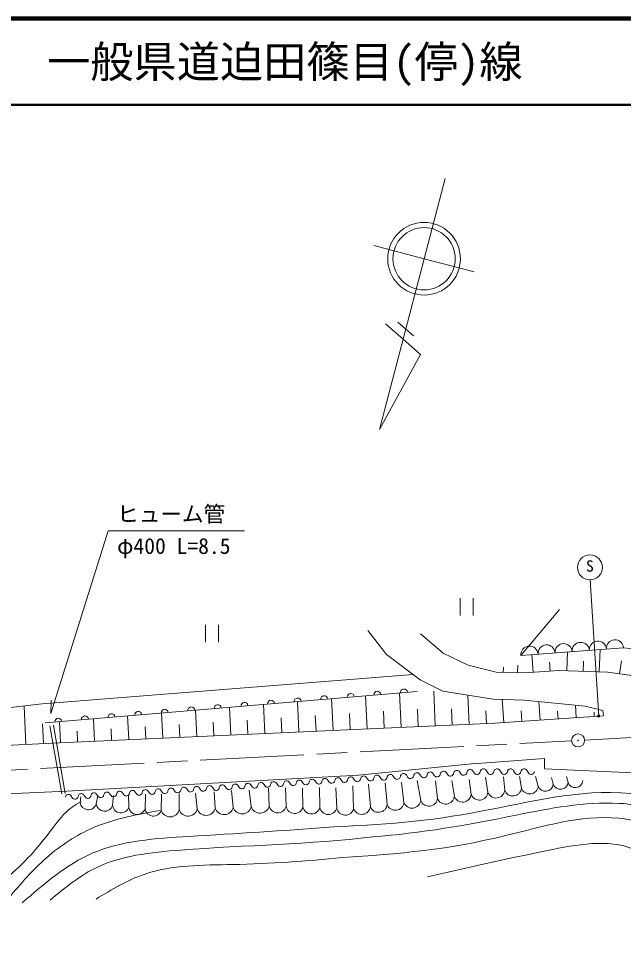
# Model space of a CAD drawing. Units: millimetres, scale not verified. Extents: x 40000 to 680000, y 20000 to 380000.
# Drawn here: x 213436 to 283399, y 273157 to 380000 of the extents above; entities that cross this region are included whole.
import ezdxf
from ezdxf.enums import TextEntityAlignment as Align

# ---------------------------------------------------------------- set-up
doc = ezdxf.new("R2010")
doc.units = ezdxf.units.MM
doc.header["$LTSCALE"] = 1000
doc.linetypes.add('CHAIN', pattern=[18.5, 12, -1.5, 3.5, -1.5])
for name, color, linetype, lineweight in [('M-BGD', 7, 'Continuous', 13), ('M-BMK', 2, 'CHAIN', 13), ('M-BMK-SRVR', 3, 'Continuous', 13), ('M-STR-HTXT', 7, 'Continuous', 13), ('M-STR-STRC', 7, 'Continuous', 13), ('M-TTL', 2, 'Continuous', 140), ('M-TTL-LINE', 7, 'Continuous', 50)]:
    doc.layers.add(name, color=color, linetype=linetype, lineweight=lineweight)
doc.layers.add('M-TTL-TXT', color=7, linetype='Continuous')
doc.styles.add('ＭＳ ゴシック', font='')
doc.styles.get('ＭＳ ゴシック').set_extended_font_data('MS Gothic')

msp = doc.modelspace()

# ---------------------------------------------------------------- linework, layer by layer
at = {"layer": 'M-BGD'}
for p, q in [((264496, 312984), (264496, 310984)), ((266016, 310984), (266016, 312984)), ((275993, 311675), (271537, 306361)), ((235051, 309879), (235051, 307879)), ((236571, 307879), (236571, 309879)), ((276841, 304570), (276916, 306761)), ((280596, 304440), (280686, 307041)), ((272958, 304392), (272811, 306455)), ((278718, 304505), (278760, 305703)), ((282953, 304222), (283151, 305731)), ((269489, 304396), (269507, 304991)), ((271147, 304347), (271173, 305240)), ((274920, 304532), (274847, 305567)), ((216170, 300744), (259059, 304153)), ((259867, 303539), (262521, 302233)), ((216511, 298565), (259545, 302199)), ((249812, 297676), (249646, 301363)), ((253751, 297853), (253578, 301695)), ((257689, 298030), (257510, 302027)), ((261628, 298206), (261448, 302221)), ((262521, 302233), (268338, 301290)), ((265567, 298383), (265415, 301764)), ((214300, 296066), (214077, 300500)), ((237996, 297146), (237851, 300367)), ((241934, 297323), (241783, 300699)), ((245873, 297499), (245715, 301031)), ((268338, 301290), (271914, 301169)), ((269567, 298588), (269384, 301255)), ((271914, 301169), (278954, 300497)), ((273749, 298875), (273603, 301008)), ((277931, 299162), (277832, 300604)), ((278954, 300497), (280994, 299985)), ((226179, 296616), (226056, 299371)), ((230118, 296792), (229988, 299703)), ((234057, 296969), (233919, 300035)), ((247843, 297588), (247762, 299393)), ((251781, 297765), (251697, 299647)), ((255720, 297941), (255632, 299901)), ((259659, 298118), (259567, 300156)), ((263598, 298295), (263512, 300190)), ((267536, 298472), (267470, 299956)), ((268521, 298516), (281068, 299377)), ((271658, 298731), (271574, 299957)), ((275840, 299018), (275779, 299912)), ((280022, 299305), (279990, 299775)), ((280994, 299985), (281068, 299377)), ((216312, 296167), (216197, 298451)), ((218437, 290336), (217077, 298211)), ((268521, 298516), (217317, 296218)), ((218832, 290404), (217471, 298279)), ((218302, 296262), (218192, 298707)), ((222241, 296439), (222124, 299039)), ((228149, 296704), (228085, 298121)), ((232088, 296881), (232021, 298375)), ((236026, 297058), (235956, 298629)), ((239965, 297234), (239891, 298884)), ((243904, 297411), (243826, 299138)), ((220271, 296351), (220215, 297612)), ((224210, 296527), (224150, 297866)), ((259952, 289585), (259555, 291877)), ((261894, 289821), (261673, 291837)), ((263836, 290057), (263552, 291877)), ((265777, 290293), (265550, 291997)), ((267719, 290529), (267429, 292277)), ((269661, 290765), (269507, 292317)), ((271603, 291002), (271386, 292357)), ((273545, 291238), (273224, 292357)), ((275263, 291451), (275063, 292237)), ((276982, 291664), (276821, 292357)), ((238270, 288786), (238076, 290718)), ((240352, 288873), (240114, 290758)), ((242433, 288960), (242352, 290998)), ((244383, 288896), (244310, 291038)), ((246334, 288832), (246269, 290998)), ((248284, 288768), (248227, 291078)), ((250234, 288704), (250146, 291038)), ((252185, 288640), (252104, 291278)), ((254127, 288876), (253903, 291478)), ((256068, 289112), (255821, 291637)), ((258010, 289348), (257717, 291677)), ((220554, 289359), (220650, 289999)), ((222432, 289175), (222608, 290119)), ((224310, 288992), (224407, 290159)), ((226189, 288808), (226165, 290239)), ((228067, 288624), (228124, 290318)), ((229946, 288440), (229962, 290318)), ((232027, 288527), (232000, 290358)), ((234108, 288613), (233919, 290438)), ((236189, 288700), (236077, 290598))]:
    msp.add_line(p, q, dxfattribs=at)
for points in [[(259867, 303539), (256003, 306478), (253848, 309240)], [(291538, 300300), (287015, 302881), (284372, 304037), (281535, 304408), (275902, 304602), (271976, 304323), (268660, 304420), (265449, 305219), (262548, 306629), (259920, 308833)], [(271537, 306361), (283399, 307243), (284859, 307070), (286439, 306260)], [(169503, 296728), (184484, 297047), (216170, 300744)], [(217317, 296218), (183126, 294497), (159645, 293285), (131647, 291883), (113350, 290544), (102894, 289651), (99069, 288886), (95626, 287675), (90526, 284678), (79810, 277830)], [(82748, 273157), (94114, 280275), (98268, 282525), (102192, 283449), (107443, 284257), (118118, 285237), (127177, 285757), (140724, 286622), (160747, 287949), (180303, 288930), (219016, 290662), (252767, 292508), (266586, 293878)], [(266523, 293874), (274255, 294436), (274250, 293226), (284539, 292794), (286578, 293416), (288174, 293552)], [(259136, 292450), (259161, 292544), (259217, 292640), (259275, 292706), (259335, 292740), (259425, 292776), (259548, 292784), (259643, 292759), (259706, 292732), (259771, 292674), (259838, 292585), (260007, 292348), (260105, 292262), (260168, 292235), (260263, 292210), (260355, 292215), (260476, 292253), (260565, 292320), (260622, 292386), (260650, 292449), (260675, 292543)], [(260675, 292543), (260700, 292637), (260756, 292734), (260814, 292799), (260873, 292833), (260964, 292870), (261087, 292877), (261181, 292852), (261244, 292825), (261310, 292767), (261377, 292679), (261546, 292442), (261643, 292355), (261707, 292328), (261801, 292303), (261893, 292308), (262015, 292347), (262103, 292414), (262161, 292479), (262188, 292542), (262213, 292637)], [(262213, 292637), (262238, 292731), (262294, 292827), (262352, 292892), (262412, 292927), (262502, 292963), (262625, 292970), (262719, 292945), (262783, 292918), (262848, 292860), (262915, 292772), (263084, 292535), (263182, 292448), (263245, 292421), (263339, 292396), (263432, 292402), (263553, 292440), (263642, 292507), (263699, 292572), (263726, 292636), (263752, 292730)], [(263752, 292730), (263777, 292824), (263833, 292920), (263890, 292985), (263950, 293020), (264041, 293056), (264164, 293064), (264258, 293038), (264321, 293011), (264386, 292954), (264454, 292865), (264622, 292628), (264720, 292541), (264784, 292514), (264878, 292489), (264970, 292495), (265091, 292533), (265180, 292600), (265238, 292666), (265265, 292729), (265290, 292823)], [(265290, 292823), (265315, 292917), (265371, 293013), (265429, 293079), (265489, 293113), (265579, 293149), (265702, 293157), (265796, 293132), (265860, 293105), (265925, 293047), (265992, 292958), (266161, 292721), (266259, 292635), (266322, 292608), (266416, 292583), (266509, 292588), (266630, 292626), (266718, 292694), (266776, 292759), (266803, 292822), (266828, 292916)], [(266828, 292916), (266860, 293010), (266923, 293105), (266985, 293167), (267048, 293199), (267142, 293230), (267268, 293230), (267362, 293199), (267425, 293167), (267487, 293105), (267550, 293010), (267707, 292759), (267801, 292665), (267864, 292634), (267958, 292603), (268052, 292603), (268177, 292634), (268272, 292697), (268334, 292759), (268366, 292822), (268397, 292916)], [(268397, 292916), (268428, 293010), (268491, 293105), (268554, 293167), (268617, 293199), (268711, 293230), (268836, 293230), (268931, 293199), (268993, 293167), (269056, 293105), (269119, 293010), (269276, 292759), (269370, 292665), (269433, 292634), (269527, 292603), (269621, 292603), (269746, 292634), (269840, 292697), (269903, 292759), (269935, 292822), (269966, 292916)], [(269966, 292916), (269997, 293010), (270060, 293105), (270123, 293167), (270186, 293199), (270280, 293230), (270405, 293230), (270499, 293199), (270562, 293167), (270625, 293105), (270688, 293010), (270844, 292759), (270939, 292665), (271001, 292634), (271095, 292603), (271189, 292603), (271315, 292634), (271409, 292697), (271472, 292759), (271503, 292822), (271535, 292916)], [(271535, 292916), (271566, 293010), (271629, 293105), (271691, 293167), (271754, 293199), (271848, 293230), (271974, 293230), (272068, 293199), (272131, 293167), (272193, 293105), (272256, 293010), (272413, 292759), (272507, 292665), (272570, 292634), (272664, 292603), (272758, 292603), (272884, 292634), (272978, 292697), (273041, 292759), (273072, 292822), (273103, 292916)], [(242595, 291432), (242619, 291523), (242673, 291616), (242728, 291679), (242786, 291712), (242873, 291748), (242992, 291755), (243083, 291731), (243144, 291705), (243207, 291649), (243272, 291564), (243435, 291336), (243529, 291252), (243591, 291226), (243681, 291202), (243770, 291207), (243887, 291244), (243973, 291309), (244028, 291372), (244054, 291434), (244079, 291524)], [(244079, 291524), (244103, 291615), (244156, 291708), (244212, 291771), (244270, 291804), (244357, 291840), (244476, 291847), (244566, 291823), (244628, 291797), (244691, 291741), (244756, 291656), (244919, 291428), (245013, 291344), (245075, 291318), (245165, 291294), (245254, 291299), (245371, 291337), (245457, 291401), (245512, 291464), (245538, 291526), (245563, 291617)], [(245563, 291617), (245587, 291707), (245641, 291800), (245696, 291863), (245754, 291897), (245841, 291932), (245960, 291939), (246051, 291915), (246112, 291889), (246175, 291833), (246240, 291748), (246403, 291520), (246497, 291436), (246559, 291410), (246649, 291386), (246739, 291392), (246855, 291429), (246941, 291494), (246996, 291557), (247022, 291618), (247047, 291709)], [(247047, 291709), (247071, 291800), (247125, 291892), (247180, 291955), (247238, 291989), (247325, 292024), (247444, 292031), (247535, 292007), (247596, 291981), (247659, 291925), (247724, 291840), (247887, 291612), (247981, 291528), (248043, 291502), (248133, 291478), (248222, 291484), (248339, 291521), (248425, 291586), (248480, 291649), (248506, 291710), (248531, 291801)], [(248531, 291801), (248555, 291892), (248609, 291984), (248664, 292047), (248722, 292081), (248809, 292116), (248928, 292123), (249019, 292099), (249080, 292073), (249143, 292018), (249208, 291932), (249371, 291704), (249465, 291620), (249527, 291594), (249617, 291570), (249707, 291576), (249823, 291613), (249909, 291678), (249964, 291741), (249990, 291802), (250015, 291893)], [(250015, 291893), (250039, 291984), (250093, 292076), (250148, 292139), (250206, 292173), (250293, 292208), (250412, 292215), (250503, 292191), (250564, 292165), (250627, 292110), (250692, 292024), (250855, 291796), (250949, 291712), (251011, 291686), (251102, 291662), (251191, 291668), (251307, 291705), (251393, 291770), (251448, 291833), (251474, 291894), (251499, 291985)], [(251499, 291985), (251523, 292076), (251577, 292169), (251632, 292232), (251690, 292265), (251777, 292300), (251896, 292308), (251987, 292283), (252048, 292257), (252111, 292202), (252176, 292116), (252339, 291888), (252433, 291805), (252495, 291779), (252585, 291754), (252675, 291760), (252791, 291797), (252877, 291862), (252932, 291925), (252958, 291986), (252983, 292077)], [(252983, 292077), (253008, 292171), (253064, 292267), (253122, 292332), (253181, 292367), (253272, 292403), (253395, 292411), (253489, 292386), (253552, 292359), (253618, 292301), (253685, 292212), (253853, 291975), (253951, 291889), (254015, 291862), (254109, 291836), (254201, 291842), (254322, 291880), (254411, 291947), (254469, 292013), (254496, 292076), (254521, 292170)], [(254521, 292170), (254546, 292264), (254602, 292360), (254660, 292426), (254720, 292460), (254810, 292497), (254933, 292504), (255027, 292479), (255091, 292452), (255156, 292394), (255223, 292305), (255392, 292069), (255490, 291982), (255553, 291955), (255647, 291930), (255740, 291935), (255861, 291974), (255949, 292041), (256007, 292106), (256034, 292169), (256059, 292264)], [(256059, 292264), (256085, 292358), (256141, 292454), (256198, 292519), (256258, 292554), (256348, 292590), (256472, 292597), (256566, 292572), (256629, 292545), (256694, 292487), (256762, 292399), (256930, 292162), (257028, 292075), (257092, 292048), (257186, 292023), (257278, 292029), (257399, 292067), (257488, 292134), (257546, 292199), (257573, 292263), (257598, 292357)], [(257598, 292357), (257623, 292451), (257679, 292547), (257737, 292612), (257796, 292647), (257887, 292683), (258010, 292691), (258104, 292665), (258168, 292638), (258233, 292581), (258300, 292492), (258469, 292255), (258567, 292168), (258630, 292141), (258724, 292116), (258816, 292122), (258938, 292160), (259026, 292227), (259084, 292292), (259111, 292356), (259136, 292450)], [(224786, 290327), (224811, 290418), (224864, 290511), (224920, 290574), (224978, 290607), (225065, 290642), (225184, 290650), (225274, 290626), (225336, 290600), (225399, 290544), (225464, 290459), (225627, 290230), (225721, 290147), (225782, 290121), (225873, 290097), (225962, 290102), (226079, 290139), (226165, 290204), (226220, 290267), (226246, 290328), (226270, 290419)], [(226270, 290419), (226295, 290510), (226348, 290603), (226404, 290666), (226462, 290699), (226549, 290734), (226667, 290742), (226758, 290718), (226820, 290692), (226883, 290636), (226947, 290551), (227111, 290322), (227205, 290239), (227266, 290213), (227357, 290189), (227446, 290194), (227563, 290231), (227649, 290296), (227704, 290359), (227730, 290420), (227754, 290511)], [(227754, 290511), (227779, 290602), (227832, 290695), (227888, 290758), (227946, 290791), (228033, 290827), (228152, 290834), (228242, 290810), (228304, 290784), (228367, 290728), (228432, 290643), (228595, 290415), (228689, 290331), (228750, 290305), (228841, 290281), (228930, 290286), (229047, 290323), (229133, 290388), (229188, 290451), (229214, 290513), (229238, 290603)], [(229238, 290603), (229263, 290694), (229316, 290787), (229372, 290850), (229430, 290883), (229517, 290919), (229636, 290926), (229726, 290902), (229788, 290876), (229851, 290820), (229916, 290735), (230079, 290507), (230173, 290423), (230234, 290397), (230325, 290373), (230414, 290378), (230531, 290416), (230617, 290480), (230672, 290543), (230698, 290605), (230722, 290696)], [(230722, 290696), (230747, 290786), (230800, 290879), (230856, 290942), (230914, 290976), (231001, 291011), (231120, 291018), (231210, 290994), (231272, 290968), (231335, 290912), (231400, 290827), (231563, 290599), (231657, 290515), (231718, 290489), (231809, 290465), (231898, 290471), (232015, 290508), (232101, 290573), (232156, 290636), (232182, 290697), (232206, 290788)], [(232206, 290788), (232231, 290879), (232284, 290971), (232340, 291034), (232398, 291068), (232485, 291103), (232604, 291110), (232694, 291086), (232756, 291060), (232819, 291004), (232884, 290919), (233047, 290691), (233141, 290607), (233202, 290581), (233293, 290557), (233382, 290563), (233499, 290600), (233585, 290665), (233640, 290728), (233666, 290789), (233690, 290880)], [(233690, 290880), (233715, 290971), (233768, 291063), (233824, 291126), (233882, 291160), (233969, 291195), (234088, 291202), (234178, 291178), (234240, 291152), (234303, 291096), (234368, 291011), (234531, 290783), (234625, 290699), (234686, 290673), (234777, 290649), (234866, 290655), (234983, 290692), (235069, 290757), (235124, 290820), (235150, 290881), (235174, 290972)], [(235174, 290972), (235199, 291063), (235252, 291155), (235308, 291218), (235366, 291252), (235453, 291287), (235572, 291294), (235662, 291270), (235724, 291244), (235787, 291189), (235852, 291103), (236015, 290875), (236109, 290791), (236170, 290765), (236261, 290741), (236350, 290747), (236467, 290784), (236553, 290849), (236608, 290912), (236634, 290973), (236658, 291064)], [(236658, 291064), (236683, 291155), (236736, 291248), (236792, 291311), (236850, 291344), (236937, 291379), (237056, 291387), (237146, 291362), (237208, 291336), (237271, 291281), (237336, 291195), (237499, 290967), (237593, 290884), (237655, 290858), (237745, 290833), (237834, 290839), (237951, 290876), (238037, 290941), (238092, 291004), (238118, 291065), (238143, 291156)], [(238143, 291156), (238167, 291247), (238221, 291340), (238276, 291403), (238334, 291436), (238421, 291471), (238540, 291479), (238630, 291454), (238692, 291428), (238755, 291373), (238820, 291287), (238983, 291059), (239077, 290976), (239139, 290950), (239229, 290926), (239318, 290931), (239435, 290968), (239521, 291033), (239576, 291096), (239602, 291157), (239626, 291248)], [(239626, 291248), (239651, 291339), (239704, 291432), (239760, 291495), (239818, 291528), (239905, 291563), (240024, 291571), (240114, 291547), (240176, 291521), (240239, 291465), (240304, 291380), (240467, 291151), (240561, 291068), (240623, 291042), (240713, 291018), (240802, 291023), (240919, 291060), (241005, 291125), (241060, 291188), (241086, 291249), (241111, 291340)], [(241111, 291340), (241135, 291431), (241189, 291524), (241244, 291587), (241302, 291620), (241389, 291655), (241508, 291663), (241599, 291639), (241660, 291613), (241723, 291557), (241788, 291472), (241951, 291243), (242045, 291160), (242107, 291134), (242197, 291110), (242286, 291115), (242403, 291152), (242489, 291217), (242544, 291280), (242570, 291341), (242595, 291432)], [(218850, 289959), (218874, 290050), (218928, 290142), (218984, 290205), (219042, 290239), (219129, 290274), (219247, 290281), (219338, 290257), (219400, 290231), (219463, 290176), (219527, 290090), (219691, 289862), (219785, 289778), (219846, 289752), (219937, 289728), (220026, 289734), (220143, 289771), (220229, 289836), (220284, 289899), (220310, 289960), (220334, 290051)], [(220334, 290051), (220359, 290142), (220412, 290234), (220468, 290297), (220526, 290331), (220613, 290366), (220731, 290373), (220822, 290349), (220884, 290323), (220947, 290268), (221011, 290182), (221175, 289954), (221269, 289871), (221330, 289845), (221421, 289820), (221510, 289826), (221627, 289863), (221713, 289928), (221768, 289991), (221794, 290052), (221818, 290143)], [(221818, 290143), (221842, 290234), (221896, 290327), (221952, 290390), (222010, 290423), (222097, 290458), (222215, 290466), (222306, 290441), (222368, 290415), (222431, 290360), (222495, 290274), (222659, 290046), (222753, 289963), (222814, 289937), (222905, 289912), (222994, 289918), (223111, 289955), (223197, 290020), (223252, 290083), (223278, 290144), (223302, 290235)], [(223302, 290235), (223327, 290326), (223380, 290419), (223436, 290482), (223494, 290515), (223581, 290550), (223699, 290558), (223790, 290533), (223852, 290507), (223915, 290452), (223980, 290366), (224143, 290138), (224237, 290055), (224298, 290029), (224389, 290005), (224478, 290010), (224595, 290047), (224681, 290112), (224736, 290175), (224762, 290236), (224786, 290327)]]:
    msp.add_lwpolyline(points, dxfattribs=at)
for radius in [150, 90, 30]:
    msp.add_circle((280529, 299346), radius, dxfattribs=at)
for centre, radius, start, end in [((276479, 306728), 991, 4.25435, 184.25435), ((278456, 306875), 991, 4.25435, 184.25435), ((280433, 307022), 991, 4.25435, 184.25435), ((282410, 307169), 991, 4.25435, 184.25435), ((272525, 306434), 991, 4.25435, 184.25435), ((274502, 306581), 991, 4.25435, 184.25435), ((258008, 302069), 400, 4.82686, 184.82686), ((245713, 301031), 400, 4.82686, 184.82686), ((248787, 301291), 400, 4.82686, 184.82686), ((251860, 301550), 400, 4.82686, 184.82686), ((254934, 301810), 400, 4.82686, 184.82686), ((233417, 299993), 400, 4.82686, 184.82686), ((236491, 300252), 400, 4.82686, 184.82686), ((239565, 300512), 400, 4.82686, 184.82686), ((242639, 300772), 400, 4.82686, 184.82686), ((221122, 298955), 400, 4.82686, 184.82686), ((224196, 299214), 400, 4.82686, 184.82686), ((227270, 299474), 400, 4.82686, 184.82686), ((230343, 299733), 400, 4.82686, 184.82686), ((218048, 298695), 400, 4.82686, 184.82686), ((277817, 291964), 888, 199.75073, 354.38996), ((268664, 290866), 1002, 199.61496, 354.2542), ((270605, 291102), 1002, 199.61496, 354.2542), ((272547, 291338), 1002, 199.61496, 354.2542), ((274380, 291538), 888, 199.75073, 354.38996), ((276099, 291751), 888, 199.75073, 354.38996), ((258955, 289685), 1002, 199.61496, 354.2542), ((260896, 289921), 1002, 199.61496, 354.2542), ((262838, 290157), 1002, 199.61496, 354.2542), ((264780, 290393), 1002, 199.61496, 354.2542), ((266722, 290630), 1002, 199.61496, 354.2542), ((221513, 289479), 967, 187.09052, 341.72974), ((223392, 289295), 967, 187.09052, 341.72974), ((225270, 289111), 967, 187.09052, 341.72974), ((227149, 288927), 967, 187.09052, 341.72974), ((229027, 288743), 967, 187.09052, 341.72974), ((230975, 288761), 1078, 197.32408, 347.44129), ((233056, 288848), 1078, 197.32408, 347.44129), ((235137, 288934), 1078, 197.32408, 347.44129), ((237218, 289021), 1078, 197.32408, 347.44129), ((239300, 289107), 1078, 197.32408, 347.44129), ((241381, 289194), 1078, 197.32408, 347.44129), ((243415, 289147), 1000, 190.80252, 345.44174), ((245366, 289083), 1000, 190.80252, 345.44174), ((247316, 289019), 1000, 190.80252, 345.44174), ((249266, 288955), 1000, 190.80252, 345.44174), ((251217, 288891), 1000, 190.80252, 345.44174), ((253129, 288976), 1002, 199.61496, 354.2542), ((255071, 289213), 1002, 199.61496, 354.2542), ((257013, 289449), 1002, 199.61496, 354.2542)]:
    msp.add_arc(centre, radius, start, end, dxfattribs=at)
for points, knots in [([(213855, 277739), (216426, 279964), (218996, 282189), (221975, 283477), (225367, 284943), (229288, 285193), (233126, 285425), (238640, 285760), (243980, 286057), (249354, 286508), (255212, 286771), (261017, 287138), (266892, 288348), (272576, 289352), (278099, 290933), (284214, 290405), (285383, 290319), (286577, 290161), (287390, 289518), (288228, 288864), (288670, 287704), (289280, 286710), (289982, 285566), (290905, 284643), (291925, 283849), (293409, 282694), (295097, 281814), (296784, 280933)], [0, 0, 0, 0, 1, 1, 1, 2, 2, 2, 3, 3, 3, 4, 4, 4, 5, 5, 5, 6, 6, 6, 7, 7, 7, 8, 8, 8, 9, 9, 9, 9]), ([(180489, 287721), (183554, 287703), (186620, 287685), (189602, 287681), (192191, 287677), (194717, 287683), (197515, 287641), (199186, 287615), (200954, 287572), (202151, 286721), (203357, 285932), (204006, 284435), (204869, 282845), (205832, 281059), (207036, 279160), (208546, 279008), (209736, 278860), (211158, 279864), (212343, 280886), (214477, 282656), (215915, 284447), (217436, 286442), (218059, 287258), (218695, 288108), (219514, 288720), (219877, 288991), (220275, 289215), (220673, 289439)], [0, 0, 0, 0, 1, 1, 1, 2, 2, 2, 3, 3, 3, 4, 4, 4, 5, 5, 5, 6, 6, 6, 7, 7, 7, 8, 8, 8, 9, 9, 9, 9]), ([(217111, 278072), (218736, 279419), (220362, 280766), (222186, 281689), (225192, 283211), (228736, 283584), (232228, 283849), (239782, 284423), (247088, 284496), (254397, 285361), (259953, 285811), (265430, 286729), (270972, 287898), (274902, 288646), (278818, 289480), (282883, 289248), (283599, 289213), (284322, 289146), (284961, 288924), (286933, 288237), (288114, 286067), (289604, 284389), (291230, 282557), (293224, 281313), (295219, 280069)], [0, 0, 0, 0, 1, 1, 1, 2, 2, 2, 3, 3, 3, 4, 4, 4, 5, 5, 5, 6, 6, 6, 7, 7, 7, 8, 8, 8, 8]), ([(212320, 278328), (213700, 279944), (215080, 281559), (216677, 282964), (218296, 284390), (220138, 285600), (222112, 286442), (224550, 287481), (227188, 287961), (229826, 288440)], [0, 0, 0, 0, 1, 1, 1, 2, 2, 2, 3, 3, 3, 3]), ([(222407, 278180), (224216, 279275), (226026, 280371), (227968, 281041), (231172, 282148), (234735, 282098), (238226, 282175), (242526, 282270), (246716, 282558), (250914, 282985), (257214, 283373), (263451, 283932), (269735, 285522), (274072, 286536), (278362, 287955), (282855, 287520), (283724, 287443), (284602, 287299), (285338, 286926), (286703, 286235), (287578, 284756), (288632, 283525), (290039, 281880), (291765, 280678), (293491, 279476)], [0, 0, 0, 0, 1, 1, 1, 2, 2, 2, 3, 3, 3, 4, 4, 4, 5, 5, 5, 6, 6, 6, 7, 7, 7, 8, 8, 8, 8]), ([(260719, 280771), (265230, 281790), (269741, 282808), (274594, 283795), (278008, 284489), (281591, 285168), (284583, 283957), (286310, 283257), (287840, 281928), (289280, 280609), (290147, 279815), (290982, 279024), (291817, 278234)], [0, 0, 0, 0, 1, 1, 1, 2, 2, 2, 3, 3, 3, 4, 4, 4, 4])]:
    msp.add_open_spline(points, degree=3, knots=knots, dxfattribs=at)
at = {"layer": 'M-BMK'}
for p, q in [((278898, 296562), (329206, 299193)), ((179035, 291340), (277400, 296484))]:
    msp.add_line(p, q, dxfattribs=at)
at = {"layer": 'M-BMK-SRVR'}
for p, q in [((262770, 361507), (260337, 352221)), ((260337, 352221), (254533, 353742)), ((260337, 352221), (255166, 332487)), ((260337, 352221), (266141, 350700)), ((257305, 344886), (259110, 343304))]:
    msp.add_line(p, q, dxfattribs=at)
msp.add_lwpolyline([(255166, 332487), (259921, 341165), (257903, 342934), (255886, 344704)], dxfattribs=at)
for centre, radius in [((260337, 352221), 4200), ((260337, 352221), 3600), ((278149, 296523), 750), ((278149, 296523), 30)]:
    msp.add_circle(centre, radius, dxfattribs=at)
at = {"layer": 'M-STR-HTXT'}
msp.add_line((217182, 299639), (217230, 301196), dxfattribs=at)
msp.add_lwpolyline([(217182, 299639), (223804, 320746), (239588, 320746)], dxfattribs=at)
at = {"layer": 'M-STR-STRC'}
msp.add_line((280529, 299346), (279553, 315102), dxfattribs=at)
msp.add_circle((279509, 316533), 1440, dxfattribs=at)
at = {"layer": 'M-TTL'}
msp.add_line((680000, 380000), (40000, 380000), dxfattribs=at)
at = {"layer": 'M-TTL-LINE'}
msp.add_line((40000, 370000), (680000, 370000), dxfattribs=at)

# ---------------------------------------------------------------- texts
at = {"layer": 'M-STR-HTXT', "style": 'ＭＳ ゴシック'}
for s, p in [('ヒューム管', (224838, 321246)), ('φ400 L=8.5', (224838, 317538))]:
    msp.add_text(s, height=1833, dxfattribs=at).set_placement(p, align=Align.BOTTOM_LEFT)
at = {"layer": 'M-STR-STRC', "style": 'ＭＳ ゴシック'}
msp.add_text('S', height=1320, dxfattribs=at).set_placement((279059, 315633), align=Align.BOTTOM_LEFT)
at = {"layer": 'M-TTL-TXT', "style": 'ＭＳ ゴシック'}
msp.add_text('一般県道迫田篠目(停)線', height=3666, dxfattribs=at).set_placement((216734, 375000), align=Align.MIDDLE_LEFT)

doc.saveas('drawing.dxf')
